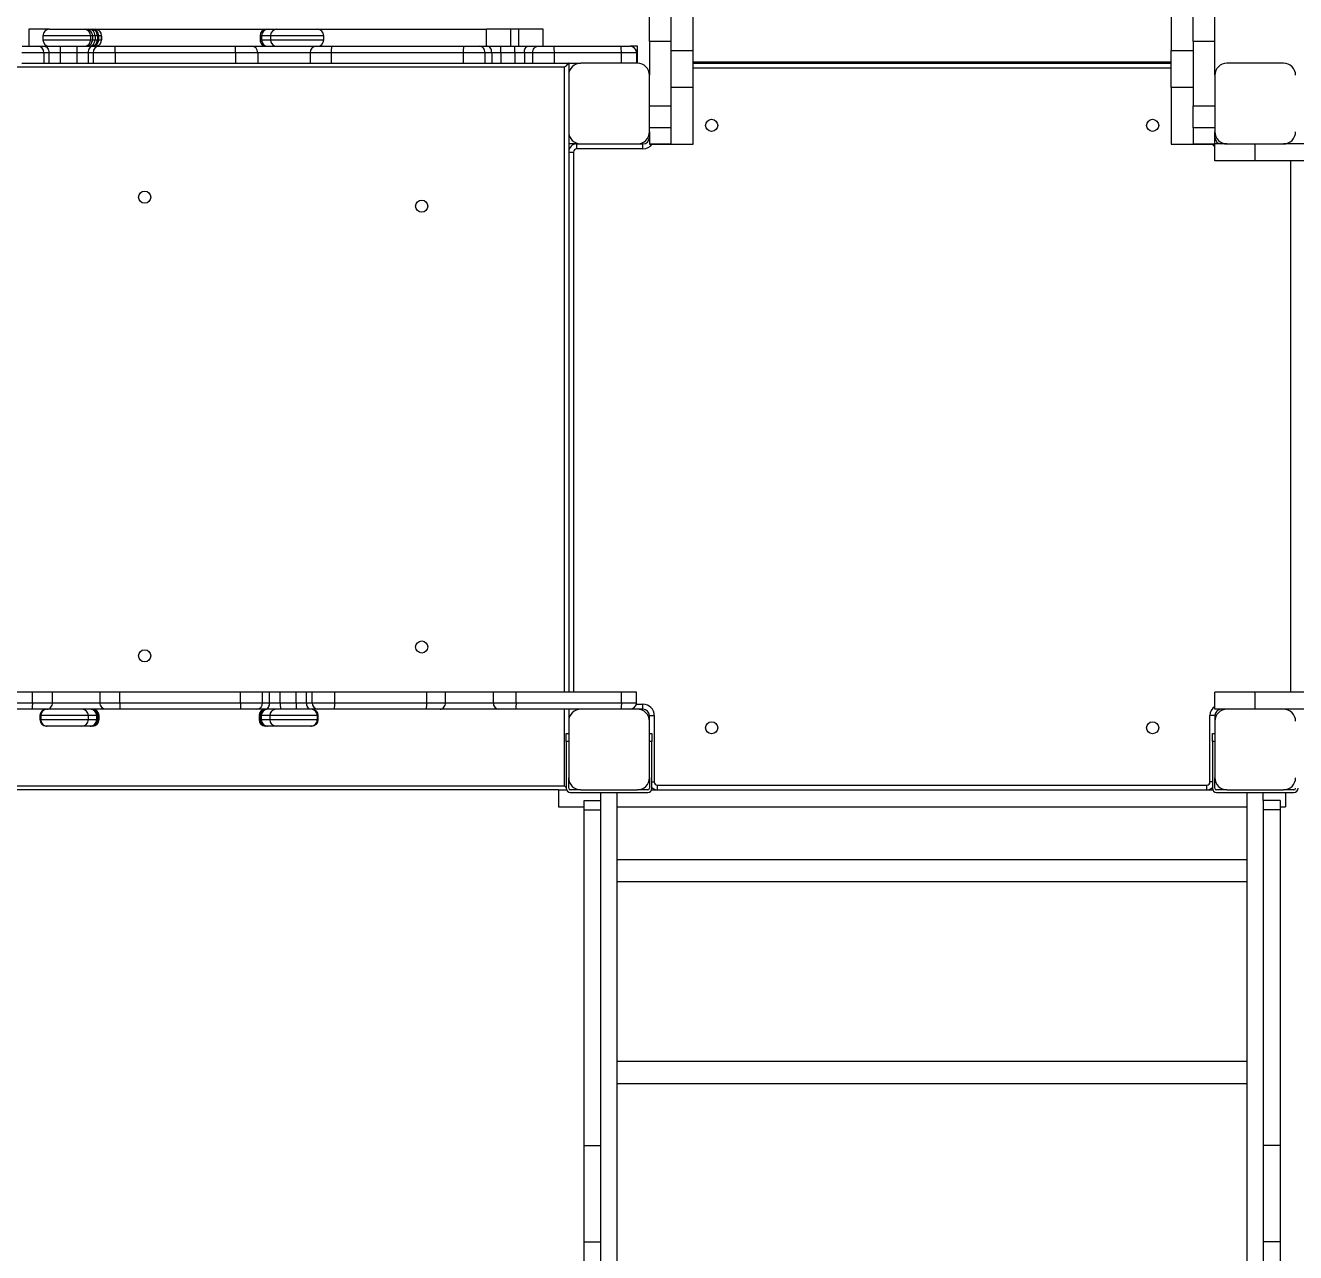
# Model space of a CAD drawing. Header units: millimetres. Extents: x -11024 to 8278, y -7837 to 5770.
# Drawn here: x -2485 to -913, y 40 to 1560 of the extents above; entities that cross this region are included whole.
import ezdxf

# ---------------------------------------------------------------- set-up
doc = ezdxf.new("R2010")
doc.units = ezdxf.units.MM
for name, color, linetype in [('DIKOM_ОБЪЕКТ', 7, 'Continuous'), ('DIKOM_РАЗМЕР_ЗОНА', 7, 'Continuous'), ('DIKOM_РАЗМЕР_ОБЪЕКТА', 7, 'Continuous')]:
    doc.layers.add(name, color=color, linetype=linetype)
doc.styles.add('style1', font='arial.ttf', dxfattribs={"width": 0.8})
doc.dimstyles.new('1-50', dxfattribs={"dimtxt": 300, "dimasz": 200, "dimexe": 100, "dimexo": 0, "dimgap": 100, "dimtad": 1, "dimtxsty": 'style1', "dimcen": 200, "dimclrd": 7, "dimclre": 7, "dimclrt": 7, "dimadec": 1, "dimazin": 2, "dimtfac": 1, "dimtmove": 0, "dimatfit": 2, "dimfxl": 0, "dimlwd": 25, "dimlwe": 18, "dimarcsym": 0})

# ---------------------------------------------------------------- blocks, each defined once
blk = doc.blocks.new('*D9')
at = {"layer": 'Defpoints', "color": 0, "transparency": 16777216}
for p in [(3740.7, 3707.5), (-8191.6, -3797.3), (-1076.1, -3797.3)]:
    blk.add_point(p, dxfattribs=at)
at = {"layer": 'DIKOM_РАЗМЕР_ОБЪЕКТА', "color": 7, "lineweight": 18, "transparency": 16777216}
for p, q in [((3740.7, 3707.5), (-8291.6, 3707.5)), ((-1076.1, -3797.3), (-8291.6, -3797.3))]:
    blk.add_line(p, q, dxfattribs=at)
at = {"layer": 'DIKOM_РАЗМЕР_ОБЪЕКТА', "color": 7, "lineweight": 25, "transparency": 16777216}
blk.add_line((-8191.6, 3507.5), (-8191.6, -3597.3), dxfattribs=at)
at = {"layer": 'DIKOM_РАЗМЕР_ОБЪЕКТА', "color": 7, "transparency": 16777216}
for points in [[(-8224.9, 3507.5), (-8158.2, 3507.5), (-8191.6, 3707.5)], [(-8224.9, -3597.3), (-8158.2, -3597.3), (-8191.6, -3797.3)]]:
    blk.add_solid(points, dxfattribs=at)
at = {"layer": 'DIKOM_РАЗМЕР_ОБЪЕКТА', "color": 7, "transparency": 16777216, "insert": (-8444.7, -44.9), "char_height": 300, "attachment_point": 5, "rotation": 90, "style": 'style1'}
blk.add_mtext('7500', dxfattribs=at)
blk = doc.blocks.new('*D11')
at = {"layer": 'Defpoints', "color": 0, "transparency": 16777216}
for p in [(3316.1, 5770.1), (-10574.2, -5797.3), (-1580.1, -5797.3)]:
    blk.add_point(p, dxfattribs=at)
at = {"layer": 'DIKOM_РАЗМЕР_ЗОНА', "color": 7, "lineweight": 18, "transparency": 16777216}
for p, q in [((3316.1, 5770.1), (-10674.2, 5770.1)), ((-1580.1, -5797.3), (-10674.2, -5797.3))]:
    blk.add_line(p, q, dxfattribs=at)
at = {"layer": 'DIKOM_РАЗМЕР_ЗОНА', "color": 7, "lineweight": 25, "transparency": 16777216}
blk.add_line((-10574.2, 5570.1), (-10574.2, -5597.3), dxfattribs=at)
at = {"layer": 'DIKOM_РАЗМЕР_ЗОНА', "color": 7, "transparency": 16777216}
for points in [[(-10607.5, 5570.1), (-10540.8, 5570.1), (-10574.2, 5770.1)], [(-10607.5, -5597.3), (-10540.8, -5597.3), (-10574.2, -5797.3)]]:
    blk.add_solid(points, dxfattribs=at)
at = {"layer": 'DIKOM_РАЗМЕР_ЗОНА', "color": 7, "transparency": 16777216, "insert": (-10827.3, -173), "char_height": 300, "attachment_point": 5, "rotation": 90, "style": 'style1'}
blk.add_mtext('11500', dxfattribs=at)

msp = doc.modelspace()

# ---------------------------------------------------------------- linework, layer by layer
at = {"layer": 'DIKOM_ОБЪЕКТ', "color": 7, "linetype": 'Continuous', "lineweight": 15}
for p, q in [((-1658.616, 1529.02), (-1658.616, 1655.544)), ((-1066.616, 1655.544), (-1066.616, 1529.02)), ((-1712.616, 1540.178), (-1712.616, 1603.281)), ((-1685.616, 1540.178), (-1685.616, 1603.281)), ((-1039.616, 1540.178), (-1039.616, 1603.281)), ((-1012.616, 1540.178), (-1012.616, 1603.281)), ((-2481.206, 1555.171), (-2481.206, 1534.171)), ((-2455.558, 1555.171), (-2481.206, 1555.171)), ((-2463.558, 1547.171), (-2463.558, 1542.171)), ((-2404.563, 1547.171), (-2463.558, 1547.171)), ((-2463.558, 1542.171), (-2404.563, 1542.171)), ((-2455.558, 1555.171), (-2412.561, 1555.171)), ((-2412.561, 1555.171), (-2410.222, 1555.171)), ((-2410.222, 1555.171), (-2406.612, 1555.171)), ((-2406.612, 1555.171), (-2403.723, 1555.171)), ((-2404.563, 1547.171), (-2404.563, 1542.171)), ((-2402.223, 1547.171), (-2404.563, 1547.171)), ((-2404.563, 1542.171), (-2402.223, 1542.171)), ((-2403.723, 1555.171), (-2402.588, 1555.171)), ((-2402.588, 1555.171), (-2398.93, 1555.171)), ((-2402.223, 1547.171), (-2402.223, 1542.171)), ((-2399.026, 1547.171), (-2402.223, 1547.171)), ((-2402.223, 1542.171), (-2399.026, 1542.171)), ((-2399.026, 1547.171), (-2399.026, 1542.171)), ((-2396.137, 1547.171), (-2399.026, 1547.171)), ((-2399.026, 1542.171), (-2396.137, 1542.171)), ((-2398.93, 1555.171), (-2398.927, 1555.171)), ((-2398.93, 1555.171), (-2186.774, 1555.171)), ((-2396.137, 1547.171), (-2396.137, 1542.171)), ((-2394.59, 1547.171), (-2396.137, 1547.171)), ((-2396.137, 1542.171), (-2394.59, 1542.171)), ((-2394.59, 1547.171), (-2394.59, 1542.171)), ((-2390.932, 1547.171), (-2394.59, 1547.171)), ((-2394.59, 1542.171), (-2390.932, 1542.171)), ((-2390.932, 1547.171), (-2390.932, 1542.171)), ((-2390.927, 1547.171), (-2390.932, 1547.171)), ((-2390.932, 1542.171), (-2390.927, 1542.171)), ((-2390.927, 1542.171), (-2390.927, 1547.171)), ((-2194.774, 1547.171), (-2194.774, 1542.171)), ((-2194.734, 1547.171), (-2194.774, 1547.171)), ((-2194.774, 1542.171), (-2194.734, 1542.171)), ((-2194.734, 1547.171), (-2194.734, 1542.171)), ((-2192.847, 1547.171), (-2194.734, 1547.171)), ((-2194.734, 1542.171), (-2192.847, 1542.171)), ((-2192.847, 1547.171), (-2192.847, 1542.171)), ((-2192.806, 1547.171), (-2192.847, 1547.171)), ((-2192.847, 1542.171), (-2192.806, 1542.171)), ((-2192.806, 1547.171), (-2192.806, 1542.171)), ((-2181.837, 1547.171), (-2192.806, 1547.171)), ((-2192.806, 1542.171), (-2181.837, 1542.171)), ((-2186.774, 1555.171), (-2186.745, 1555.171)), ((-2186.745, 1555.171), (-2184.847, 1555.171)), ((-2184.847, 1555.171), (-2184.817, 1555.171)), ((-2184.817, 1555.171), (-2173.848, 1555.171)), ((-2181.837, 1547.171), (-2181.837, 1542.171)), ((-2115.882, 1547.171), (-2181.837, 1547.171)), ((-2181.837, 1542.171), (-2115.882, 1542.171)), ((-2173.848, 1555.171), (-2123.882, 1555.171)), ((-2123.882, 1555.171), (-1914.201, 1555.171)), ((-2115.882, 1542.171), (-2115.882, 1547.171)), ((-1914.201, 1534.171), (-1914.201, 1555.171)), ((-1884.374, 1555.171), (-1914.201, 1555.171)), ((-1884.374, 1534.171), (-1884.374, 1555.171)), ((-1874.318, 1555.171), (-1884.374, 1555.171)), ((-1874.318, 1534.171), (-1874.318, 1555.171)), ((-1844.318, 1555.171), (-1874.318, 1555.171)), ((-1844.318, 1534.171), (-1844.318, 1555.171)), ((-2462.507, 1526.171), (-2489.561, 1526.171)), ((-2489.344, 1534.171), (-2469.504, 1534.171)), ((-2469.504, 1534.171), (-2461.714, 1534.171)), ((-2462.507, 1526.171), (-2462.507, 1513.171)), ((-2456.165, 1526.171), (-2462.507, 1526.171)), ((-2461.714, 1534.171), (-2442.295, 1534.171)), ((-2456.165, 1526.171), (-2456.165, 1513.171)), ((-2442.295, 1526.171), (-2456.165, 1526.171)), ((-2442.295, 1534.171), (-2442.295, 1526.171)), ((-2442.295, 1534.171), (-2421.49, 1534.171)), ((-2442.295, 1526.171), (-2442.295, 1513.171)), ((-2421.49, 1526.171), (-2442.295, 1526.171)), ((-2421.49, 1534.171), (-2421.49, 1526.171)), ((-2421.49, 1534.171), (-2402.071, 1534.171)), ((-2421.49, 1526.171), (-2421.49, 1513.171)), ((-2407.619, 1526.171), (-2421.49, 1526.171)), ((-2401.284, 1526.171), (-2407.619, 1526.171)), ((-2407.619, 1526.171), (-2407.619, 1513.171)), ((-2402.071, 1534.171), (-2394.288, 1534.171)), ((-2401.284, 1526.171), (-2401.284, 1513.171)), ((-2374.245, 1526.171), (-2401.284, 1526.171)), ((-2394.288, 1534.171), (-2374.459, 1534.171)), ((-2374.459, 1534.171), (-2225.269, 1534.171)), ((-2374.245, 1526.171), (-2374.245, 1513.171)), ((-2225.055, 1526.171), (-2374.245, 1526.171)), ((-2225.269, 1534.171), (-2205.135, 1534.171)), ((-2225.055, 1526.171), (-2225.055, 1513.171)), ((-2197.599, 1526.171), (-2225.055, 1526.171)), ((-2205.135, 1534.171), (-2125.3, 1534.171)), ((-2197.599, 1526.171), (-2197.599, 1513.171)), ((-2132.617, 1526.171), (-2197.599, 1526.171)), ((-2106.622, 1526.171), (-2132.617, 1526.171)), ((-2132.617, 1526.171), (-2132.617, 1513.171)), ((-2125.3, 1534.171), (-2106.237, 1534.171)), ((-2106.622, 1526.171), (-2106.622, 1513.171)), ((-1943.079, 1526.171), (-2106.622, 1526.171)), ((-2106.237, 1534.171), (-1942.694, 1534.171)), ((-1916.244, 1526.171), (-1943.079, 1526.171)), ((-1943.079, 1526.171), (-1943.079, 1513.171)), ((-1942.694, 1534.171), (-1923.015, 1534.171)), ((-1923.015, 1534.171), (-1912.75, 1534.171)), ((-1916.244, 1526.171), (-1916.244, 1513.171)), ((-1907.889, 1526.171), (-1916.244, 1526.171)), ((-1912.75, 1534.171), (-1896.797, 1534.171)), ((-1907.889, 1526.171), (-1907.889, 1513.171)), ((-1896.494, 1526.171), (-1907.889, 1526.171)), ((-1896.797, 1534.171), (-1879.496, 1534.171)), ((-1896.494, 1526.171), (-1896.494, 1513.171)), ((-1879.193, 1526.171), (-1896.494, 1526.171)), ((-1879.496, 1534.171), (-1863.154, 1534.171)), ((-1879.193, 1526.171), (-1879.193, 1513.171)), ((-1867.52, 1526.171), (-1879.193, 1526.171)), ((-1857.301, 1526.171), (-1867.52, 1526.171)), ((-1867.52, 1526.171), (-1867.52, 1513.171)), ((-1863.154, 1534.171), (-1850.599, 1534.171)), ((-1830.441, 1526.171), (-1857.301, 1526.171)), ((-1857.301, 1526.171), (-1857.301, 1513.171)), ((-1850.599, 1534.171), (-1830.901, 1534.171)), ((-1830.901, 1534.171), (-1747.925, 1534.171)), ((-1830.441, 1526.171), (-1830.441, 1513.171)), ((-1747.464, 1526.171), (-1830.441, 1526.171)), ((-1747.925, 1534.171), (-1736.616, 1534.171)), ((-1747.464, 1526.171), (-1747.464, 1513.171)), ((-1728.616, 1526.171), (-1747.464, 1526.171)), ((-1727.616, 1534.171), (-1736.616, 1534.171)), ((-1728.616, 1526.171), (-1728.616, 1513.171)), ((-1727.616, 1513.171), (-1727.616, 1534.171)), ((-1685.616, 1540.178), (-1712.616, 1540.178)), ((-1712.616, 1540.178), (-1712.616, 1498.171)), ((-1685.616, 1460.354), (-1685.616, 1540.178)), ((-1685.616, 1529.02), (-1658.616, 1529.02)), ((-1658.616, 1482.999), (-1658.616, 1529.02)), ((-1066.616, 1529.02), (-1039.616, 1529.02)), ((-1066.616, 1482.999), (-1066.616, 1529.02)), ((-1012.616, 1540.178), (-1039.616, 1540.178)), ((-1039.616, 1540.178), (-1039.616, 1460.354)), ((-1012.616, 1498.171), (-1012.616, 1540.178)), ((-2489.561, 1513.171), (-2462.507, 1513.171)), ((-2462.507, 1513.171), (-2456.165, 1513.171)), ((-2456.165, 1513.171), (-2442.295, 1513.171)), ((-2442.295, 1513.171), (-2421.49, 1513.171)), ((-2421.49, 1513.171), (-2407.619, 1513.171)), ((-2407.619, 1513.171), (-2401.284, 1513.171)), ((-2401.284, 1513.171), (-2374.245, 1513.171)), ((-2374.245, 1513.171), (-2225.055, 1513.171)), ((-2225.055, 1513.171), (-2197.599, 1513.171)), ((-2197.599, 1513.171), (-2132.617, 1513.171)), ((-2132.617, 1513.171), (-2106.622, 1513.171)), ((-2106.622, 1513.171), (-1943.079, 1513.171)), ((-1943.079, 1513.171), (-1916.244, 1513.171)), ((-1916.244, 1513.171), (-1907.889, 1513.171)), ((-1907.889, 1513.171), (-1896.494, 1513.171)), ((-1896.494, 1513.171), (-1879.193, 1513.171)), ((-1879.193, 1513.171), (-1867.52, 1513.171)), ((-1867.52, 1513.171), (-1857.301, 1513.171)), ((-1857.301, 1513.171), (-1830.441, 1513.171)), ((-1830.441, 1513.171), (-1797.616, 1513.171)), ((-1812.616, 1513.171), (-1812.616, 1498.171)), ((-1727.616, 1513.171), (-1797.616, 1513.171)), ((-1658.616, 1514.999), (-1066.616, 1514.999)), ((-1658.616, 1513.171), (-1066.616, 1513.171)), ((-927.616, 1513.171), (-997.616, 1513.171)), ((-1817.616, 1508.171), (-3307.616, 1508.171)), ((-1817.616, 734.171), (-1817.616, 1508.171)), ((-1812.616, 1498.171), (-1812.616, 1428.171)), ((-1712.616, 1428.171), (-1712.616, 1498.171)), ((-1066.616, 1507.171), (-1658.616, 1507.171)), ((-1012.616, 1498.171), (-1012.616, 1428.171)), ((-1658.616, 1482.999), (-1685.616, 1482.999)), ((-1658.616, 1412.999), (-1658.616, 1482.999)), ((-1039.616, 1482.999), (-1066.616, 1482.999)), ((-1066.616, 1482.999), (-1066.616, 1412.999)), ((-1712.616, 1460.354), (-1685.616, 1460.354)), ((-1685.616, 1433.171), (-1685.616, 1460.354)), ((-1039.616, 1460.354), (-1012.616, 1460.354)), ((-1039.616, 1433.171), (-1039.616, 1460.354)), ((-1685.616, 1433.171), (-1712.616, 1433.171)), ((-1685.616, 1413.171), (-1685.616, 1433.171)), ((-1012.616, 1433.171), (-1039.616, 1433.171)), ((-1039.616, 1433.171), (-1039.616, 1413.171)), ((-1812.616, 1428.171), (-1812.616, 734.171)), ((-1712.616, 1428.171), (-1712.616, 1413.171)), ((-1012.616, 1413.171), (-1012.616, 1428.171)), ((-1802.616, 1413.171), (-1812.616, 1413.171)), ((-1812.616, 1403.171), (-1806.616, 1403.171)), ((-1806.616, 1403.171), (-1806.616, 734.171)), ((-1802.616, 1407.171), (-1802.616, 1413.171)), ((-1802.616, 1413.171), (-1797.616, 1413.171)), ((-1720.616, 1407.171), (-1802.616, 1407.171)), ((-1797.616, 1413.171), (-1727.616, 1413.171)), ((-1727.616, 1413.171), (-1720.616, 1413.171)), ((-1720.616, 1407.171), (-1720.616, 1413.171)), ((-1712.616, 1413.171), (-1712.616, 1412.999)), ((-1712.616, 1413.171), (-1685.616, 1413.171)), ((-1712.616, 1412.999), (-1685.616, 1412.999)), ((-1685.616, 1413.171), (-1685.616, 1412.999)), ((-1685.616, 1412.999), (-1658.616, 1412.999)), ((-1066.616, 1412.999), (-1039.616, 1412.999)), ((-1039.616, 1412.999), (-1039.616, 1413.171)), ((-1039.616, 1413.171), (-1012.616, 1413.171)), ((-1039.616, 1412.999), (-1012.616, 1412.999)), ((-1012.616, 1392.171), (-1012.616, 1413.171)), ((-997.616, 1413.171), (-1012.616, 1413.171)), ((-997.616, 1413.171), (-927.616, 1413.171)), ((-962.616, 1392.171), (-962.616, 1413.171)), ((-896.871, 1413.171), (-927.616, 1413.171)), ((-962.616, 1392.171), (-1012.616, 1392.171)), ((-896.871, 1392.171), (-962.616, 1392.171)), ((-918.616, 734.171), (-918.616, 1392.171)), ((-2476.295, 734.171), (-2635.671, 734.171)), ((-2476.295, 721.171), (-2476.295, 734.171)), ((-2451.799, 734.171), (-2476.295, 734.171)), ((-2451.799, 721.171), (-2451.799, 734.171)), ((-2392.748, 734.171), (-2451.799, 734.171)), ((-2392.748, 721.171), (-2392.748, 734.171)), ((-2368.3, 734.171), (-2392.748, 734.171)), ((-2368.3, 721.171), (-2368.3, 734.171)), ((-2218.921, 734.171), (-2368.3, 734.171)), ((-2218.921, 721.171), (-2218.921, 734.171)), ((-2191.604, 734.171), (-2218.921, 734.171)), ((-2191.604, 721.171), (-2191.604, 734.171)), ((-2182.865, 734.171), (-2191.604, 734.171)), ((-2182.865, 721.171), (-2182.865, 734.171)), ((-2169.66, 734.171), (-2182.865, 734.171)), ((-2169.66, 721.171), (-2169.66, 734.171)), ((-2150.056, 734.171), (-2169.66, 734.171)), ((-2150.056, 721.171), (-2150.056, 734.171)), ((-2137.123, 734.171), (-2150.056, 734.171)), ((-2137.123, 721.171), (-2137.123, 734.171)), ((-2130.036, 734.171), (-2137.123, 734.171)), ((-2130.036, 721.171), (-2130.036, 734.171)), ((-2102.219, 734.171), (-2130.036, 734.171)), ((-2102.219, 721.171), (-2102.219, 734.171)), ((-1988.405, 734.171), (-2102.219, 734.171)), ((-1988.405, 721.171), (-1988.405, 734.171)), ((-1965.218, 734.171), (-1988.405, 734.171)), ((-1965.218, 721.171), (-1965.218, 734.171)), ((-1905.913, 734.171), (-1965.218, 734.171)), ((-1905.913, 721.171), (-1905.913, 734.171)), ((-1877.463, 734.171), (-1905.913, 734.171)), ((-1877.463, 721.171), (-1877.463, 734.171)), ((-1747.078, 734.171), (-1877.463, 734.171)), ((-1747.078, 721.171), (-1747.078, 734.171)), ((-1728.616, 734.171), (-1747.078, 734.171)), ((-1728.616, 721.171), (-1728.616, 734.171)), ((-1012.616, 713.171), (-1012.616, 734.171)), ((-962.616, 734.171), (-1012.616, 734.171)), ((-962.616, 713.171), (-962.616, 734.171)), ((-896.871, 734.171), (-962.616, 734.171)), ((-2476.512, 713.171), (-2635.888, 713.171)), ((-2635.671, 721.171), (-2476.295, 721.171)), ((-2458.548, 713.171), (-2476.512, 713.171)), ((-2476.295, 721.171), (-2451.799, 721.171)), ((-2386, 713.171), (-2458.548, 713.171)), ((-2451.799, 721.171), (-2392.748, 721.171)), ((-2392.748, 721.171), (-2368.3, 721.171)), ((-2368.071, 713.171), (-2386, 713.171)), ((-2368.3, 721.171), (-2218.921, 721.171)), ((-2218.693, 713.171), (-2368.071, 713.171)), ((-2218.921, 721.171), (-2191.604, 721.171)), ((-2198.66, 713.171), (-2218.693, 713.171)), ((-2187.924, 713.171), (-2198.66, 713.171)), ((-2191.604, 721.171), (-2182.865, 721.171)), ((-2169.436, 713.171), (-2187.924, 713.171)), ((-2182.865, 721.171), (-2169.66, 721.171)), ((-2169.66, 721.171), (-2150.056, 721.171)), ((-2149.833, 713.171), (-2169.436, 713.171)), ((-2150.056, 721.171), (-2137.123, 721.171)), ((-2131.726, 713.171), (-2149.833, 713.171)), ((-2137.123, 721.171), (-2130.036, 721.171)), ((-2123.019, 713.171), (-2131.726, 713.171)), ((-2130.036, 721.171), (-2102.219, 721.171)), ((-2102.62, 713.171), (-2123.019, 713.171)), ((-1988.806, 713.171), (-2102.62, 713.171)), ((-2102.219, 721.171), (-1988.405, 721.171)), ((-1971.802, 713.171), (-1988.806, 713.171)), ((-1988.405, 721.171), (-1965.218, 721.171)), ((-1898.942, 713.171), (-1971.802, 713.171)), ((-1965.218, 721.171), (-1905.913, 721.171)), ((-1905.913, 721.171), (-1877.463, 721.171)), ((-1878.078, 713.171), (-1898.942, 713.171)), ((-1797.616, 713.171), (-1878.078, 713.171)), ((-1877.463, 721.171), (-1747.078, 721.171)), ((-1817.616, 618.171), (-1817.616, 713.171)), ((-1812.616, 713.171), (-1812.616, 698.171)), ((-1727.616, 713.171), (-1797.616, 713.171)), ((-1747.078, 721.171), (-1728.616, 721.171)), ((-1728.87, 719.171), (-1720.616, 719.171)), ((-1720.616, 713.171), (-1727.616, 713.171)), ((-1720.616, 713.171), (-1720.616, 719.171)), ((-997.616, 713.171), (-1012.616, 713.171)), ((-927.616, 713.171), (-997.616, 713.171)), ((-896.871, 713.171), (-927.616, 713.171)), ((-2467.377, 705.171), (-2467.377, 700.171)), ((-2466.285, 705.171), (-2467.377, 705.171)), ((-2466.285, 700.171), (-2467.377, 700.171)), ((-2466.328, 705.171), (-2466.328, 700.171)), ((-2407.346, 705.171), (-2466.328, 705.171)), ((-2466.328, 700.171), (-2407.346, 700.171)), ((-2458.576, 692.171), (-2459.377, 692.171)), ((-2458.328, 692.171), (-2458.576, 692.171)), ((-2415.341, 692.171), (-2458.328, 692.171)), ((-2404.893, 692.171), (-2415.341, 692.171)), ((-2407.346, 700.171), (-2407.346, 705.171)), ((-2396.898, 705.171), (-2407.346, 705.171)), ((-2407.346, 700.171), (-2396.898, 700.171)), ((-2404.893, 692.171), (-2404.88, 692.171)), ((-2404.126, 692.171), (-2404.88, 692.171)), ((-2403.244, 692.171), (-2404.126, 692.171)), ((-2402.079, 692.171), (-2403.244, 692.171)), ((-2402.064, 692.171), (-2402.079, 692.171)), ((-2396.898, 700.171), (-2396.898, 705.171)), ((-2396.88, 705.171), (-2396.898, 705.171)), ((-2396.898, 700.171), (-2396.88, 700.171)), ((-2396.88, 700.171), (-2396.88, 705.171)), ((-2396.452, 705.171), (-2396.88, 705.171)), ((-2396.88, 700.171), (-2396.452, 700.171)), ((-2396.452, 700.171), (-2396.452, 705.171)), ((-2395.249, 705.171), (-2396.452, 705.171)), ((-2396.452, 700.171), (-2395.249, 700.171)), ((-2395.249, 700.171), (-2395.249, 705.171)), ((-2394.084, 705.171), (-2395.249, 705.171)), ((-2395.249, 700.171), (-2394.084, 700.171)), ((-2394.084, 700.171), (-2394.084, 705.171)), ((-2394.064, 705.171), (-2394.084, 705.171)), ((-2394.084, 700.171), (-2394.064, 700.171)), ((-2394.064, 700.171), (-2394.064, 705.171)), ((-2196.002, 705.171), (-2196.002, 700.171)), ((-2195.982, 705.171), (-2196.002, 705.171)), ((-2196.002, 700.171), (-2195.982, 700.171)), ((-2194.817, 705.171), (-2195.982, 705.171)), ((-2195.982, 705.171), (-2195.982, 700.171)), ((-2195.982, 700.171), (-2194.817, 700.171)), ((-2194.817, 705.171), (-2194.817, 700.171)), ((-2193.614, 705.171), (-2194.817, 705.171)), ((-2194.817, 700.171), (-2193.614, 700.171)), ((-2193.614, 705.171), (-2193.614, 700.171)), ((-2193.186, 705.171), (-2193.614, 705.171)), ((-2193.614, 700.171), (-2193.186, 700.171)), ((-2193.186, 705.171), (-2193.186, 700.171)), ((-2193.168, 705.171), (-2193.186, 705.171)), ((-2193.186, 700.171), (-2193.168, 700.171)), ((-2193.168, 705.171), (-2193.168, 700.171)), ((-2182.72, 705.171), (-2193.168, 705.171)), ((-2193.168, 700.171), (-2182.72, 700.171)), ((-2187.987, 692.171), (-2188.002, 692.171)), ((-2186.822, 692.171), (-2187.987, 692.171)), ((-2185.939, 692.171), (-2186.822, 692.171)), ((-2185.173, 692.171), (-2185.939, 692.171)), ((-2185.173, 692.171), (-2185.186, 692.171)), ((-2174.725, 692.171), (-2185.173, 692.171)), ((-2182.72, 705.171), (-2182.72, 700.171)), ((-2123.738, 705.171), (-2182.72, 705.171)), ((-2182.72, 700.171), (-2123.738, 700.171)), ((-2131.738, 692.171), (-2174.725, 692.171)), ((-2131.49, 692.171), (-2131.738, 692.171)), ((-2130.689, 692.171), (-2131.49, 692.171)), ((-2123.781, 705.171), (-2122.689, 705.171)), ((-2123.781, 700.171), (-2122.689, 700.171)), ((-2123.738, 700.171), (-2123.738, 705.171)), ((-2122.689, 700.171), (-2122.689, 705.171)), ((-1812.616, 698.171), (-1812.616, 628.171)), ((-1712.616, 698.171), (-1712.616, 705.171)), ((-1712.616, 705.171), (-1706.616, 705.171)), ((-1712.616, 628.171), (-1712.616, 698.171)), ((-1706.616, 705.171), (-1706.616, 623.171)), ((-1018.616, 623.171), (-1018.616, 705.171)), ((-1012.616, 705.171), (-1018.616, 705.171)), ((-1012.616, 705.171), (-1012.616, 698.171)), ((-1012.616, 698.171), (-1012.616, 628.171)), ((-1815.616, 673.171), (-1815.616, 683.171)), ((-1815.616, 683.171), (-1812.616, 683.171)), ((-1712.616, 683.171), (-1709.616, 683.171)), ((-1709.616, 683.171), (-1709.616, 673.171)), ((-1015.616, 673.171), (-1015.616, 683.171)), ((-1015.616, 683.171), (-1012.616, 683.171)), ((-1812.616, 673.171), (-1815.616, 673.171)), ((-1815.616, 673.171), (-1815.616, 615.171)), ((-1709.616, 673.171), (-1712.616, 673.171)), ((-1709.616, 615.171), (-1709.616, 673.171)), ((-1012.616, 673.171), (-1015.616, 673.171)), ((-1015.616, 673.171), (-1015.616, 615.171)), ((-3307.616, 618.171), (-1817.616, 618.171)), ((-1812.616, 615.171), (-1812.616, 628.171)), ((-1712.616, 628.171), (-1712.616, 615.171)), ((-1709.616, 623.171), (-1706.616, 623.171)), ((-1702.616, 619.171), (-1022.616, 619.171)), ((-1702.616, 613.171), (-1702.616, 619.171)), ((-1022.616, 613.171), (-1022.616, 619.171)), ((-1015.616, 623.171), (-1018.616, 623.171)), ((-1012.616, 615.171), (-1012.616, 628.171)), ((-1825.257, 613.171), (-3311.888, 613.171)), ((-1825.257, 613.171), (-1825.257, 592.171)), ((-1825.257, 613.171), (-1815.198, 613.171)), ((-1797.616, 613.171), (-1810.616, 613.171)), ((-1810.616, 610.171), (-1714.616, 610.171)), ((-1797.616, 613.171), (-1727.616, 613.171)), ((-1793.616, 600.171), (-1772.616, 600.171)), ((-1793.616, 588.313), (-1793.616, 600.171)), ((-1772.616, 600.171), (-1772.616, 610.171)), ((-1772.616, 588.313), (-1772.616, 600.171)), ((-1752.616, -883.829), (-1752.616, 610.171)), ((-1714.616, 613.171), (-1727.616, 613.171)), ((-1710.033, 613.171), (-1015.198, 613.171)), ((-997.616, 613.171), (-1010.616, 613.171)), ((-1010.616, 610.171), (-914.616, 610.171)), ((-997.616, 613.171), (-927.616, 613.171)), ((-972.616, -883.829), (-972.616, 610.171)), ((-952.616, 600.171), (-952.616, 610.171)), ((-931.616, 600.171), (-952.616, 600.171)), ((-952.616, 600.171), (-952.616, 588.314)), ((-931.616, 600.171), (-931.616, 588.314)), ((-914.616, 613.171), (-927.616, 613.171)), ((-925.257, 610.171), (-925.257, 592.171)), ((-1825.257, 592.171), (-1793.616, 592.171)), ((-1793.616, 172.694), (-1793.616, 588.313)), ((-1793.616, 588.313), (-1772.616, 588.313)), ((-1772.616, 172.694), (-1772.616, 588.313)), ((-1752.616, 592.171), (-972.616, 592.171)), ((-931.616, 588.314), (-952.616, 588.314)), ((-952.616, 588.314), (-952.616, 172.694)), ((-931.616, 592.171), (-925.257, 592.171)), ((-931.616, 588.314), (-931.616, 172.694)), ((-972.616, 526.671), (-1752.616, 526.671)), ((-1752.616, 499.671), (-972.616, 499.671)), ((-972.616, 276.671), (-1752.616, 276.671)), ((-1752.616, 249.671), (-972.616, 249.671)), ((-1793.616, 172.694), (-1772.616, 172.694)), ((-1793.616, 53.647), (-1793.616, 172.694)), ((-1772.616, 53.647), (-1772.616, 172.694)), ((-931.616, 172.694), (-952.616, 172.694)), ((-952.616, 172.694), (-952.616, 53.647)), ((-931.616, 172.694), (-931.616, 53.647)), ((-1793.616, 53.647), (-1772.616, 53.647)), ((-1793.616, -327.306), (-1793.616, 53.647)), ((-1772.616, -327.306), (-1772.616, 53.647)), ((-931.616, 53.647), (-952.616, 53.647)), ((-952.616, 53.647), (-952.616, -327.306)), ((-931.616, 53.647), (-931.616, -327.306))]:
    msp.add_line(p, q, dxfattribs=at)
at = {"layer": 'DIKOM_ОБЪЕКТ', "color": 7, "linetype": 'Continuous', "lineweight": 15, "flags": 128}
for points in [[(-2461.714, 1534.171), (-2460.631, 1534.017), (-2459.59, 1533.562), (-2458.631, 1532.822), (-2457.79, 1531.827), (-2457.1, 1530.615), (-2456.588, 1529.232), (-2456.272, 1527.731), (-2456.165, 1526.171)], [(-2402.071, 1534.171), (-2403.153, 1534.017), (-2404.194, 1533.562), (-2405.153, 1532.822), (-2405.994, 1531.827), (-2406.684, 1530.615), (-2407.197, 1529.232), (-2407.513, 1527.731), (-2407.619, 1526.171)], [(-1916.244, 1526.171), (-1916.374, 1527.731), (-1916.759, 1529.232), (-1917.385, 1530.615), (-1918.227, 1531.827), (-1919.253, 1532.822), (-1920.424, 1533.562), (-1921.694, 1534.017), (-1923.015, 1534.171)], [(-1907.889, 1526.171), (-1907.983, 1527.731), (-1908.259, 1529.232), (-1908.708, 1530.615), (-1909.313, 1531.827), (-1910.05, 1532.822), (-1910.89, 1533.562), (-1911.802, 1534.017), (-1912.75, 1534.171)], [(-1867.52, 1526.171), (-1867.436, 1527.731), (-1867.188, 1529.232), (-1866.784, 1530.615), (-1866.241, 1531.827), (-1865.579, 1532.822), (-1864.825, 1533.562), (-1864.005, 1534.017), (-1863.154, 1534.171)], [(-1857.301, 1526.171), (-1857.172, 1527.731), (-1856.79, 1529.232), (-1856.171, 1530.615), (-1855.337, 1531.827), (-1854.322, 1532.822), (-1853.163, 1533.562), (-1851.906, 1534.017), (-1850.599, 1534.171)], [(-1812.616, 1513.171), (-1812.712, 1513.075), (-1812.996, 1512.79), (-1813.459, 1512.328), (-1814.08, 1511.706), (-1814.838, 1510.948), (-1815.703, 1510.084), (-1816.64, 1509.146), (-1817.616, 1508.171)], [(-2458.548, 713.171), (-2457.231, 713.324), (-2455.965, 713.78), (-2454.798, 714.519), (-2453.776, 715.514), (-2452.936, 716.726), (-2452.313, 718.109), (-2451.929, 719.61), (-2451.799, 721.171)], [(-2386, 713.171), (-2387.316, 713.324), (-2388.582, 713.78), (-2389.749, 714.519), (-2390.771, 715.514), (-2391.611, 716.726), (-2392.234, 718.109), (-2392.618, 719.61), (-2392.748, 721.171)], [(-2187.924, 713.171), (-2186.937, 713.324), (-2185.988, 713.78), (-2185.114, 714.519), (-2184.347, 715.514), (-2183.718, 716.726), (-2183.251, 718.109), (-2182.963, 719.61), (-2182.865, 721.171)], [(-2131.726, 713.171), (-2132.779, 713.324), (-2133.792, 713.78), (-2134.724, 714.519), (-2135.542, 715.514), (-2136.214, 716.726), (-2136.712, 718.109), (-2137.019, 719.61), (-2137.123, 721.171)], [(-1971.802, 713.171), (-1970.518, 713.324), (-1969.283, 713.78), (-1968.144, 714.519), (-1967.147, 715.514), (-1966.328, 716.726), (-1965.72, 718.109), (-1965.345, 719.61), (-1965.218, 721.171)], [(-1817.616, 618.171), (-1816.64, 617.195), (-1815.703, 616.257), (-1815.616, 616.171)]]:
    msp.add_lwpolyline(points, dxfattribs=at)
at = {"layer": 'DIKOM_ОБЪЕКТ', "color": 7, "linetype": 'Continuous', "lineweight": 15}
for centre in [(-1635.616, 1436.171), (-1089.616, 1436.171), (-2337.616, 1347.171), (-1994.616, 1336.171), (-2337.616, 779.171), (-1994.616, 790.171), (-1635.616, 690.171), (-1089.616, 690.171)]:
    msp.add_circle(centre, 7.5, dxfattribs=at)
for centre, radius, start, end in [((-2455.558, 1547.171), 8, 90, 180), ((-2455.558, 1542.171), 8, 180, 270), ((-2412.562, 1547.171), 8, 359.996735, 89.993019), ((-2412.562, 1542.17), 7.999, 270.005265, 0.004981), ((-2410.223, 1547.171), 7.999, 359.994308, 89.995446), ((-2410.222, 1542.17), 7.999, 270.002839, 0.007407), ((-2406.825, 1547.372), 7.802, 358.521255, 88.438291), ((-2406.825, 1541.969), 7.801, 271.559979, 1.480475), ((-2403.935, 1547.372), 7.801, 358.519546, 88.438201), ((-2403.935, 1541.969), 7.801, 271.560068, 1.482184), ((-2402.589, 1547.171), 7.999, 359.994308, 89.995446), ((-2402.589, 1542.17), 7.999, 270.002839, 0.007407), ((-2398.931, 1547.171), 8, 359.996735, 89.993019), ((-2398.931, 1542.17), 7.999, 270.005265, 0.004981), ((-2398.927, 1547.171), 8, 0, 90), ((-2398.927, 1542.171), 8, 270, 0), ((-2186.774, 1547.171), 8, 90, 180), ((-2186.774, 1542.171), 8, 180, 270), ((-2186.739, 1547.176), 7.995, 90.040055, 180.038544), ((-2186.739, 1542.165), 7.995, 179.95974, 269.96166), ((-2184.847, 1547.171), 8, 90, 180), ((-2184.847, 1542.171), 8, 180, 270), ((-2184.811, 1547.176), 7.995, 90.041739, 180.036861), ((-2184.811, 1542.165), 7.995, 179.961424, 269.959977), ((-2173.842, 1547.176), 7.995, 90.041028, 180.037572), ((-2173.842, 1542.165), 7.995, 179.960713, 269.960688), ((-2123.882, 1547.171), 8, 0, 90), ((-2123.882, 1542.171), 8, 270, 0), ((-2470.041, 1526.641), 7.549, 356.431942, 85.921047), ((-2393.751, 1526.641), 7.548, 94.08604, 183.574516), ((-2448.836, 1528.173), 74.618, 358.462481, 4.610407), ((-2299.646, 1528.173), 74.618, 358.462481, 4.610407), ((-2205.374, 1526.396), 7.778, 358.341039, 88.237812), ((-2124.942, 1526.498), 7.681, 92.666368, 182.438748), ((-2064.777, 1528.166), 41.892, 171.759006, 182.729799), ((-1901.264, 1528.166), 41.862, 171.753361, 182.732037), ((-1949.538, 1528.167), 53.081, 357.844551, 6.494016), ((-1932.237, 1528.167), 53.081, 357.844551, 6.494016), ((-1865.531, 1528.164), 35.147, 356.747998, 9.839369), ((-1782.548, 1528.164), 35.14, 356.748494, 9.842276), ((-1736.616, 1526.171), 8, 0, 90), ((-1797.616, 1498.171), 15, 90, 180), ((-1727.616, 1498.171), 15, 0, 90), ((-997.616, 1498.171), 15, 90, 180), ((-927.616, 1498.171), 15, 0, 90), ((-1797.616, 1428.171), 15, 180, 270), ((-1727.616, 1428.171), 15, 270, 0), ((-1720.616, 1421.171), 8, 270, 0), ((-997.616, 1428.171), 15, 180, 270), ((-1004.616, 1421.171), 8, 180, 270), ((-927.616, 1428.171), 15, 270, 0), ((-1802.616, 1403.171), 10, 90, 180), ((-1802.616, 1403.171), 4, 90, 180), ((-1720.616, 1421.171), 14, 270, 324.289425), ((-1004.616, 1421.171), 14, 215.710575, 235.150095), ((-2550.347, 719.176), 74.078, 355.350075, 1.542957), ((-2459.377, 705.171), 8, 90, 180), ((-2458.328, 705.171), 8, 90, 180), ((-2458.513, 705.498), 7.673, 90.468936, 149.774282), ((-2415.343, 705.173), 7.998, 359.982811, 89.982174), ((-2404.896, 705.173), 7.998, 359.982811, 89.982174), ((-2404.88, 705.171), 8, 0, 90), ((-2404.293, 705.33), 7.842, 358.833535, 88.784949), ((-2403.246, 705.173), 7.997, 359.980122, 89.984862), ((-2402.082, 705.173), 7.998, 359.982811, 89.982174), ((-2402.064, 705.171), 8, 0, 90), ((-2298.263, 719.171), 70.066, 178.364696, 184.912895), ((-2148.667, 719.177), 70.283, 178.374835, 184.902755), ((-2199.164, 720.727), 7.573, 273.815739, 3.361727), ((-2188.002, 705.171), 8, 90, 180), ((-2187.984, 705.173), 7.998, 90.017826, 180.017189), ((-2186.819, 705.173), 7.998, 90.018537, 180.016479), ((-2185.773, 705.33), 7.842, 91.215051, 181.166465), ((-2185.186, 705.171), 8, 90, 180), ((-2185.17, 705.173), 7.998, 90.017826, 180.017189), ((-2174.722, 705.173), 7.998, 90.017826, 180.017189), ((-2097.981, 719.173), 71.707, 178.403949, 184.801981), ((-2078.439, 719.17), 71.645, 178.399477, 184.803041), ((-2131.738, 705.171), 8, 0, 90), ((-2131.553, 705.498), 7.673, 30.225718, 89.531064), ((-2130.689, 705.171), 8, 0, 90), ((-2122.493, 720.709), 7.557, 176.499847, 266.008826), ((-2142.442, 719.176), 40.272, 351.424547, 2.839486), ((-2028.627, 719.176), 40.272, 351.424547, 2.839486), ((-1898.389, 720.69), 7.539, 176.342453, 265.800399), ((-1903.929, 719.182), 26.541, 346.909243, 4.297133), ((-1797.616, 698.171), 15, 90, 180), ((-1773.55, 719.182), 26.546, 346.910911, 4.295465), ((-1736.616, 721.171), 8, 270, 0), ((-1727.616, 698.171), 15, 0, 90), ((-1720.616, 705.171), 14, 0, 90), ((-1720.616, 705.171), 8, 0, 90), ((-1004.616, 705.171), 14, 124.849905, 180), ((-997.616, 698.171), 15, 90, 180), ((-1004.616, 705.171), 8, 90, 180), ((-927.616, 698.171), 15, 0, 90), ((-2459.377, 700.171), 8, 180, 270), ((-2458.328, 700.171), 8, 180, 270), ((-2458.513, 699.843), 7.673, 210.226224, 269.529002), ((-2415.344, 700.168), 7.998, 270.019039, 0.015976), ((-2404.896, 700.168), 7.998, 270.019039, 0.015976), ((-2404.88, 700.171), 8, 270, 0), ((-2404.293, 700.011), 7.842, 271.216276, 1.16524), ((-2403.246, 700.168), 7.997, 270.016351, 0.018665), ((-2402.082, 700.168), 7.998, 270.019039, 0.015976), ((-2402.064, 700.171), 8, 270, 0), ((-2188.002, 700.171), 8, 180, 270), ((-2187.984, 700.168), 7.998, 179.984024, 269.980961), ((-2186.819, 700.168), 7.998, 179.984735, 269.98025), ((-2185.773, 700.011), 7.842, 178.83476, 268.783724), ((-2185.186, 700.171), 8, 180, 270), ((-2185.17, 700.168), 7.998, 179.984024, 269.980961), ((-2174.722, 700.168), 7.998, 179.984024, 269.980961), ((-2131.738, 700.171), 8, 270, 0), ((-2131.553, 699.843), 7.673, 270.470998, 329.773776), ((-2130.689, 700.171), 8, 270, 0), ((-1810.616, 615.171), 5, 180, 270), ((-1797.616, 628.171), 15, 180, 270), ((-1810.616, 615.171), 2, 180, 270), ((-1727.616, 628.171), 15, 270, 0), ((-1714.616, 615.171), 2, 270, 360), ((-1714.616, 615.171), 5, 270, 0), ((-1702.616, 623.171), 10, 225.572996, 270), ((-1702.616, 623.171), 4, 180, 270), ((-1022.616, 623.171), 4, 270, 0), ((-1022.616, 623.171), 10, 270, 314.427004), ((-1010.616, 615.171), 5, 180, 270), ((-997.616, 628.171), 15, 180, 270), ((-1010.616, 615.171), 2, 180, 270), ((-927.616, 628.171), 15, 270, 0), ((-914.616, 615.171), 2, 270, 360), ((-914.616, 615.171), 5, 270, 0)]:
    msp.add_arc(centre, radius, start, end, dxfattribs=at)

# ---------------------------------------------------------------- dimensions: what is measured, and where the dimension line sits
at = {"layer": 'DIKOM_РАЗМЕР_ЗОНА'}
dim = msp.add_linear_dim(base=(-10574.155, -5797.252), p1=(3316.126, 5770.14), p2=(-1580.087, -5797.252), angle=90, text='11500', dimstyle='1-50', dxfattribs=at)
dim.commit()
dim.dimension.update_dxf_attribs({"geometry": '*D11', "text_midpoint": (-10574.155, -172.992), "dimtype": 160})
at = {"layer": 'DIKOM_РАЗМЕР_ОБЪЕКТА'}
dim = msp.add_linear_dim(base=(-8191.564, -3797.252), p1=(3740.68, 3707.508), p2=(-1076.116, -3797.252), angle=90, text='7500', dimstyle='1-50', dxfattribs=at)
dim.commit()
dim.dimension.update_dxf_attribs({"geometry": '*D9', "text_midpoint": (-8191.564, -44.872), "dimtype": 160})

doc.saveas('drawing.dxf')
